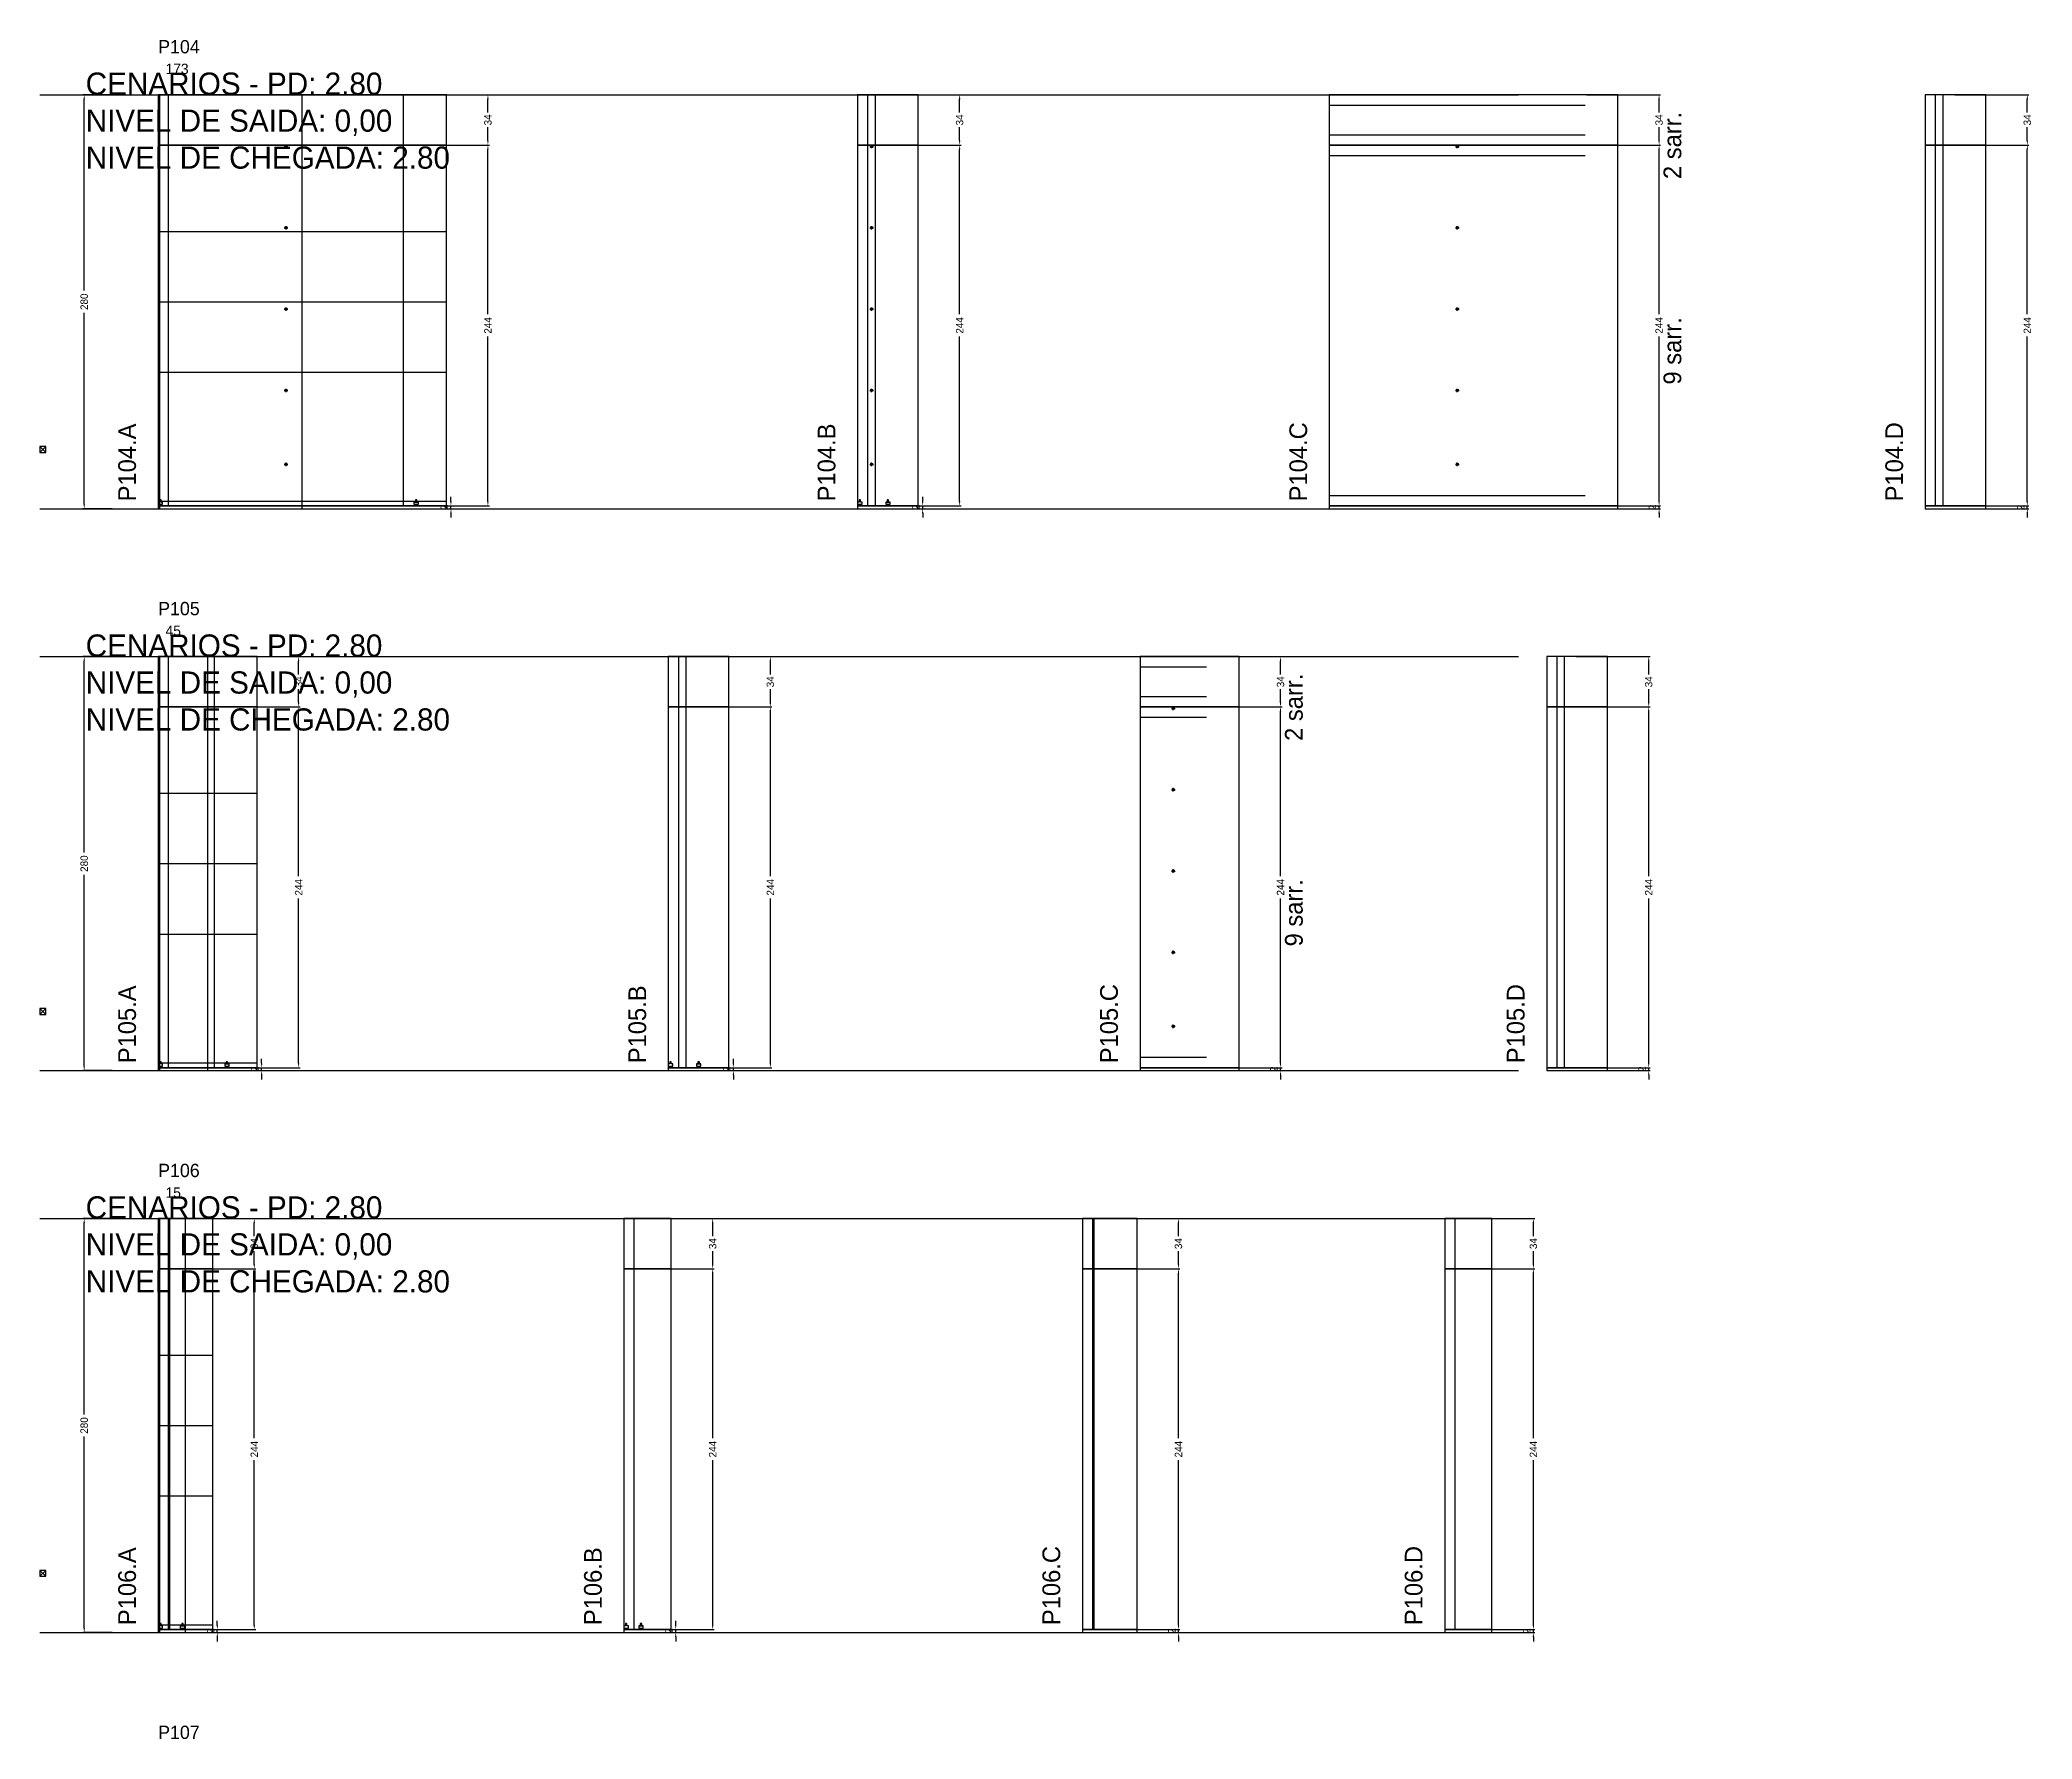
# Model space of a CAD drawing. Header units: centimetres. Extents: x -8500 to 4118, y -39526 to 295.
# Drawn here: x -7000 to -5653, y -25912 to -24763 of the extents above; entities that cross this region are included whole.
import ezdxf

# ---------------------------------------------------------------- set-up
doc = ezdxf.new("R2010")
doc.units = ezdxf.units.CM
doc.linetypes.add('DASHED', pattern=[2, -2])
for name, color, linetype in [('CHAPA', 140, 'Continuous'), ('COTA', 241, 'Continuous'), ('COTAS FURACAO', 16, 'Continuous'), ('Madeira', 30, 'Continuous'), ('MEIO_PONT', 160, 'Continuous'), ('NOMENCLATURA', 7, 'Continuous'), ('Nível', 160, 'Continuous'), ('Painéis', 200, 'Continuous'), ('Perfil Metálico', 150, 'Continuous'), ('SARR_2.2x7', 40, 'Continuous'), ('SARRAFO DE PRESSAO', 200, 'Continuous'), ('texto', 7, 'Continuous'), ('TEXTO_GERAL', 7, 'Continuous')]:
    doc.layers.add(name, color=color, linetype=linetype)
doc.dimstyles.new('PAINEL-NOVA', dxfattribs={"dimtxt": 5, "dimasz": 3, "dimexe": 1, "dimexo": 1, "dimgap": 1, "dimtad": 1, "dimcen": 2.5, "dimazin": 3, "dimtfac": 1, "dimtmove": 0, "dimatfit": 3})

# ---------------------------------------------------------------- blocks, each defined once
blk = doc.blocks.new('_CLOSEDFILLED')
at = {"color": 0, "linetype": 'BYBLOCK'}
blk.add_solid([(-1, 0.16), (0, 0), (-1, -0.16)], dxfattribs=at)
blk = doc.blocks.new('*D1691')
for p, q in [((-6951, -24800), (-6971, -24800)), ((-6970, -24932.5), (-6970, -24803)), ((-6970, -25077), (-6970, -24947.5)), ((-6951, -25080), (-6971, -25080))]:
    blk.add_line(p, q)
at = {"layer": 'Defpoints'}
for p in [(-6950, -24800), (-6970, -25080), (-6950, -25080)]:
    blk.add_point(p, dxfattribs=at)
at = {"layer": 'COTA', "xscale": 3, "yscale": 3}
for p, rotation in [((-6970, -24800), 90), ((-6970, -25080), 270)]:
    blk.add_blockref('_CLOSEDFILLED', p, dxfattribs=dict(at, rotation=rotation))
at = {"layer": 'COTA', "insert": (-6970, -24940), "char_height": 5, "attachment_point": 5, "rotation": 90}
blk.add_mtext('280', dxfattribs=at)
blk = doc.blocks.new('MULDURA')
at = {"layer": 'Paineis'}
for p, q in [((0, 0), (4, 4)), ((4, 0), (0, 4))]:
    blk.add_line(p, q, dxfattribs=at)
blk.add_lwpolyline([(0, 0), (4, 0), (4, 4), (0, 4)], close=True, dxfattribs=at)
blk = doc.blocks.new('*D1693')
for p, q in [((-6746, -24834), (-6696, -24834)), ((-6697, -24948.5), (-6697, -24837)), ((-6697, -25075), (-6697, -24963.5)), ((-6746, -25078), (-6696, -25078))]:
    blk.add_line(p, q)
at = {"layer": 'Defpoints'}
for p in [(-6747, -24834), (-6747, -25078), (-6697, -25078)]:
    blk.add_point(p, dxfattribs=at)
at = {"layer": 'COTA', "xscale": 3, "yscale": 3}
for p, rotation in [((-6697, -24834), 90), ((-6697, -25078), 270)]:
    blk.add_blockref('_CLOSEDFILLED', p, dxfattribs=dict(at, rotation=rotation))
at = {"layer": 'COTA', "insert": (-6697, -24956), "char_height": 5, "attachment_point": 5, "rotation": 90}
blk.add_mtext('244', dxfattribs=at)
blk = doc.blocks.new('*D1694')
for p, q in [((-6746, -24800), (-6696, -24800)), ((-6697, -24812), (-6697, -24803)), ((-6697, -24831), (-6697, -24822)), ((-6746, -24834), (-6696, -24834))]:
    blk.add_line(p, q)
at = {"layer": 'Defpoints'}
for p in [(-6747, -24800), (-6747, -24834), (-6697, -24834)]:
    blk.add_point(p, dxfattribs=at)
at = {"layer": 'COTA', "xscale": 3, "yscale": 3}
for p, rotation in [((-6697, -24800), 90), ((-6697, -24834), 270)]:
    blk.add_blockref('_CLOSEDFILLED', p, dxfattribs=dict(at, rotation=rotation))
at = {"layer": 'COTA', "insert": (-6697, -24817), "char_height": 5, "attachment_point": 5, "rotation": 90}
blk.add_mtext('34', dxfattribs=at)
blk = doc.blocks.new('SLIPTEE')
at = {"layer": 'Paineis'}
blk.add_lwpolyline([(0, 0), (3, 0), (3, 1.5), (2, 1.5), (2, 3), (1, 3), (1, 1.5), (0, 1.5)], close=True, dxfattribs=at)
blk = doc.blocks.new('SLIPTDD')
at = {"layer": 'Paineis'}
blk.add_line((0, 1.5), (3, 1.5), dxfattribs=at)
blk.add_lwpolyline([(0, 0), (3, 0), (3, 1.5), (2, 1.5), (2, 3), (1, 3), (1, 1.5), (0, 1.5)], close=True, dxfattribs=at)
blk = doc.blocks.new('furacao')
at = {"layer": 'COTAS FURACAO'}
for p, q in [((-1.2, 0), (1.2, 0)), ((0, -1.2), (0, 1.2))]:
    blk.add_line(p, q, dxfattribs=at)
blk.add_circle((0, 0), 0.8, dxfattribs=at)
blk = doc.blocks.new('*D1696')
for p, q in [((-6427, -24834), (-6377, -24834)), ((-6378, -24948.5), (-6378, -24837)), ((-6378, -25075), (-6378, -24963.5)), ((-6427, -25078), (-6377, -25078))]:
    blk.add_line(p, q)
at = {"layer": 'Defpoints'}
for p in [(-6428, -24834), (-6428, -25078), (-6378, -25078)]:
    blk.add_point(p, dxfattribs=at)
at = {"layer": 'COTA', "xscale": 3, "yscale": 3}
for p, rotation in [((-6378, -24834), 90), ((-6378, -25078), 270)]:
    blk.add_blockref('_CLOSEDFILLED', p, dxfattribs=dict(at, rotation=rotation))
at = {"layer": 'COTA', "insert": (-6378, -24956), "char_height": 5, "attachment_point": 5, "rotation": 90}
blk.add_mtext('244', dxfattribs=at)
blk = doc.blocks.new('*D1697')
for p, q in [((-6427, -24800), (-6377, -24800)), ((-6378, -24812), (-6378, -24803)), ((-6378, -24831), (-6378, -24822)), ((-6427, -24834), (-6377, -24834))]:
    blk.add_line(p, q)
at = {"layer": 'Defpoints'}
for p in [(-6428, -24800), (-6428, -24834), (-6378, -24834)]:
    blk.add_point(p, dxfattribs=at)
at = {"layer": 'COTA', "xscale": 3, "yscale": 3}
for p, rotation in [((-6378, -24800), 90), ((-6378, -24834), 270)]:
    blk.add_blockref('_CLOSEDFILLED', p, dxfattribs=dict(at, rotation=rotation))
at = {"layer": 'COTA', "insert": (-6378, -24817), "char_height": 5, "attachment_point": 5, "rotation": 90}
blk.add_mtext('34', dxfattribs=at)
blk = doc.blocks.new('*D1699')
for p, q in [((-5954, -24834), (-5904, -24834)), ((-5905, -24948.5), (-5905, -24837)), ((-5905, -25075), (-5905, -24963.5)), ((-5954, -25078), (-5904, -25078))]:
    blk.add_line(p, q)
at = {"layer": 'Defpoints'}
for p in [(-5955, -24834), (-5955, -25078), (-5905, -25078)]:
    blk.add_point(p, dxfattribs=at)
at = {"layer": 'COTA', "xscale": 3, "yscale": 3}
for p, rotation in [((-5905, -24834), 90), ((-5905, -25078), 270)]:
    blk.add_blockref('_CLOSEDFILLED', p, dxfattribs=dict(at, rotation=rotation))
at = {"layer": 'COTA', "insert": (-5905, -24956), "char_height": 5, "attachment_point": 5, "rotation": 90}
blk.add_mtext('244', dxfattribs=at)
blk = doc.blocks.new('*D1700')
for p, q in [((-5954, -24800), (-5904, -24800)), ((-5905, -24812), (-5905, -24803)), ((-5905, -24831), (-5905, -24822)), ((-5954, -24834), (-5904, -24834))]:
    blk.add_line(p, q)
at = {"layer": 'Defpoints'}
for p in [(-5955, -24800), (-5955, -24834), (-5905, -24834)]:
    blk.add_point(p, dxfattribs=at)
at = {"layer": 'COTA', "xscale": 3, "yscale": 3}
for p, rotation in [((-5905, -24800), 90), ((-5905, -24834), 270)]:
    blk.add_blockref('_CLOSEDFILLED', p, dxfattribs=dict(at, rotation=rotation))
at = {"layer": 'COTA', "insert": (-5905, -24817), "char_height": 5, "attachment_point": 5, "rotation": 90}
blk.add_mtext('34', dxfattribs=at)
blk = doc.blocks.new('*D1702')
for p, q in [((-5705, -24834), (-5655, -24834)), ((-5656, -24948.5), (-5656, -24837)), ((-5656, -25075), (-5656, -24963.5)), ((-5705, -25078), (-5655, -25078))]:
    blk.add_line(p, q)
at = {"layer": 'Defpoints'}
for p in [(-5706, -24834), (-5706, -25078), (-5656, -25078)]:
    blk.add_point(p, dxfattribs=at)
at = {"layer": 'COTA', "xscale": 3, "yscale": 3}
for p, rotation in [((-5656, -24834), 90), ((-5656, -25078), 270)]:
    blk.add_blockref('_CLOSEDFILLED', p, dxfattribs=dict(at, rotation=rotation))
at = {"layer": 'COTA', "insert": (-5656, -24956), "char_height": 5, "attachment_point": 5, "rotation": 90}
blk.add_mtext('244', dxfattribs=at)
blk = doc.blocks.new('*D1703')
for p, q in [((-5705, -24800), (-5655, -24800)), ((-5656, -24812), (-5656, -24803)), ((-5656, -24831), (-5656, -24822)), ((-5705, -24834), (-5655, -24834))]:
    blk.add_line(p, q)
at = {"layer": 'Defpoints'}
for p in [(-5706, -24800), (-5706, -24834), (-5656, -24834)]:
    blk.add_point(p, dxfattribs=at)
at = {"layer": 'COTA', "xscale": 3, "yscale": 3}
for p, rotation in [((-5656, -24800), 90), ((-5656, -24834), 270)]:
    blk.add_blockref('_CLOSEDFILLED', p, dxfattribs=dict(at, rotation=rotation))
at = {"layer": 'COTA', "insert": (-5656, -24817), "char_height": 5, "attachment_point": 5, "rotation": 90}
blk.add_mtext('34', dxfattribs=at)
blk = doc.blocks.new('*D1717')
for p, q in [((-6951, -25180), (-6971, -25180)), ((-6970, -25312.5), (-6970, -25183)), ((-6970, -25457), (-6970, -25327.5)), ((-6951, -25460), (-6971, -25460))]:
    blk.add_line(p, q)
at = {"layer": 'Defpoints'}
for p in [(-6950, -25180), (-6970, -25460), (-6950, -25460)]:
    blk.add_point(p, dxfattribs=at)
at = {"layer": 'COTA', "xscale": 3, "yscale": 3}
for p, rotation in [((-6970, -25180), 90), ((-6970, -25460), 270)]:
    blk.add_blockref('_CLOSEDFILLED', p, dxfattribs=dict(at, rotation=rotation))
at = {"layer": 'COTA', "insert": (-6970, -25320), "char_height": 5, "attachment_point": 5, "rotation": 90}
blk.add_mtext('280', dxfattribs=at)
blk = doc.blocks.new('*D1719')
for p, q in [((-6874, -25214), (-6824, -25214)), ((-6825, -25328.5), (-6825, -25217)), ((-6825, -25455), (-6825, -25343.5)), ((-6874, -25458), (-6824, -25458))]:
    blk.add_line(p, q)
at = {"layer": 'Defpoints'}
for p in [(-6875, -25214), (-6875, -25458), (-6825, -25458)]:
    blk.add_point(p, dxfattribs=at)
at = {"layer": 'COTA', "xscale": 3, "yscale": 3}
for p, rotation in [((-6825, -25214), 90), ((-6825, -25458), 270)]:
    blk.add_blockref('_CLOSEDFILLED', p, dxfattribs=dict(at, rotation=rotation))
at = {"layer": 'COTA', "insert": (-6825, -25336), "char_height": 5, "attachment_point": 5, "rotation": 90}
blk.add_mtext('244', dxfattribs=at)
blk = doc.blocks.new('*D1720')
for p, q in [((-6874, -25180), (-6824, -25180)), ((-6825, -25192), (-6825, -25183)), ((-6825, -25211), (-6825, -25202)), ((-6874, -25214), (-6824, -25214))]:
    blk.add_line(p, q)
at = {"layer": 'Defpoints'}
for p in [(-6875, -25180), (-6875, -25214), (-6825, -25214)]:
    blk.add_point(p, dxfattribs=at)
at = {"layer": 'COTA', "xscale": 3, "yscale": 3}
for p, rotation in [((-6825, -25180), 90), ((-6825, -25214), 270)]:
    blk.add_blockref('_CLOSEDFILLED', p, dxfattribs=dict(at, rotation=rotation))
at = {"layer": 'COTA', "insert": (-6825, -25197), "char_height": 5, "attachment_point": 5, "rotation": 90}
blk.add_mtext('34', dxfattribs=at)
blk = doc.blocks.new('*D1722')
for p, q in [((-6555, -25214), (-6505, -25214)), ((-6506, -25328.5), (-6506, -25217)), ((-6506, -25455), (-6506, -25343.5)), ((-6555, -25458), (-6505, -25458))]:
    blk.add_line(p, q)
at = {"layer": 'Defpoints'}
for p in [(-6556, -25214), (-6556, -25458), (-6506, -25458)]:
    blk.add_point(p, dxfattribs=at)
at = {"layer": 'COTA', "xscale": 3, "yscale": 3}
for p, rotation in [((-6506, -25214), 90), ((-6506, -25458), 270)]:
    blk.add_blockref('_CLOSEDFILLED', p, dxfattribs=dict(at, rotation=rotation))
at = {"layer": 'COTA', "insert": (-6506, -25336), "char_height": 5, "attachment_point": 5, "rotation": 90}
blk.add_mtext('244', dxfattribs=at)
blk = doc.blocks.new('*D1723')
for p, q in [((-6555, -25180), (-6505, -25180)), ((-6506, -25192), (-6506, -25183)), ((-6506, -25211), (-6506, -25202)), ((-6555, -25214), (-6505, -25214))]:
    blk.add_line(p, q)
at = {"layer": 'Defpoints'}
for p in [(-6556, -25180), (-6556, -25214), (-6506, -25214)]:
    blk.add_point(p, dxfattribs=at)
at = {"layer": 'COTA', "xscale": 3, "yscale": 3}
for p, rotation in [((-6506, -25180), 90), ((-6506, -25214), 270)]:
    blk.add_blockref('_CLOSEDFILLED', p, dxfattribs=dict(at, rotation=rotation))
at = {"layer": 'COTA', "insert": (-6506, -25197), "char_height": 5, "attachment_point": 5, "rotation": 90}
blk.add_mtext('34', dxfattribs=at)
blk = doc.blocks.new('*D1725')
for p, q in [((-6210, -25214), (-6160, -25214)), ((-6161, -25328.5), (-6161, -25217)), ((-6161, -25455), (-6161, -25343.5)), ((-6210, -25458), (-6160, -25458))]:
    blk.add_line(p, q)
at = {"layer": 'Defpoints'}
for p in [(-6211, -25214), (-6211, -25458), (-6161, -25458)]:
    blk.add_point(p, dxfattribs=at)
at = {"layer": 'COTA', "xscale": 3, "yscale": 3}
for p, rotation in [((-6161, -25214), 90), ((-6161, -25458), 270)]:
    blk.add_blockref('_CLOSEDFILLED', p, dxfattribs=dict(at, rotation=rotation))
at = {"layer": 'COTA', "insert": (-6161, -25336), "char_height": 5, "attachment_point": 5, "rotation": 90}
blk.add_mtext('244', dxfattribs=at)
blk = doc.blocks.new('*D1726')
for p, q in [((-6210, -25180), (-6160, -25180)), ((-6161, -25192), (-6161, -25183)), ((-6161, -25211), (-6161, -25202)), ((-6210, -25214), (-6160, -25214))]:
    blk.add_line(p, q)
at = {"layer": 'Defpoints'}
for p in [(-6211, -25180), (-6211, -25214), (-6161, -25214)]:
    blk.add_point(p, dxfattribs=at)
at = {"layer": 'COTA', "xscale": 3, "yscale": 3}
for p, rotation in [((-6161, -25180), 90), ((-6161, -25214), 270)]:
    blk.add_blockref('_CLOSEDFILLED', p, dxfattribs=dict(at, rotation=rotation))
at = {"layer": 'COTA', "insert": (-6161, -25197), "char_height": 5, "attachment_point": 5, "rotation": 90}
blk.add_mtext('34', dxfattribs=at)
blk = doc.blocks.new('*D1728')
for p, q in [((-5961, -25214), (-5911, -25214)), ((-5912, -25328.5), (-5912, -25217)), ((-5912, -25455), (-5912, -25343.5)), ((-5961, -25458), (-5911, -25458))]:
    blk.add_line(p, q)
at = {"layer": 'Defpoints'}
for p in [(-5962, -25214), (-5962, -25458), (-5912, -25458)]:
    blk.add_point(p, dxfattribs=at)
at = {"layer": 'COTA', "xscale": 3, "yscale": 3}
for p, rotation in [((-5912, -25214), 90), ((-5912, -25458), 270)]:
    blk.add_blockref('_CLOSEDFILLED', p, dxfattribs=dict(at, rotation=rotation))
at = {"layer": 'COTA', "insert": (-5912, -25336), "char_height": 5, "attachment_point": 5, "rotation": 90}
blk.add_mtext('244', dxfattribs=at)
blk = doc.blocks.new('*D1729')
for p, q in [((-5961, -25180), (-5911, -25180)), ((-5912, -25192), (-5912, -25183)), ((-5912, -25211), (-5912, -25202)), ((-5961, -25214), (-5911, -25214))]:
    blk.add_line(p, q)
at = {"layer": 'Defpoints'}
for p in [(-5962, -25180), (-5962, -25214), (-5912, -25214)]:
    blk.add_point(p, dxfattribs=at)
at = {"layer": 'COTA', "xscale": 3, "yscale": 3}
for p, rotation in [((-5912, -25180), 90), ((-5912, -25214), 270)]:
    blk.add_blockref('_CLOSEDFILLED', p, dxfattribs=dict(at, rotation=rotation))
at = {"layer": 'COTA', "insert": (-5912, -25197), "char_height": 5, "attachment_point": 5, "rotation": 90}
blk.add_mtext('34', dxfattribs=at)
blk = doc.blocks.new('*D1743')
for p, q in [((-6951, -25560), (-6971, -25560)), ((-6970, -25692.5), (-6970, -25563)), ((-6970, -25837), (-6970, -25707.5)), ((-6951, -25840), (-6971, -25840))]:
    blk.add_line(p, q)
at = {"layer": 'Defpoints'}
for p in [(-6950, -25560), (-6970, -25840), (-6950, -25840)]:
    blk.add_point(p, dxfattribs=at)
at = {"layer": 'COTA', "xscale": 3, "yscale": 3}
for p, rotation in [((-6970, -25560), 90), ((-6970, -25840), 270)]:
    blk.add_blockref('_CLOSEDFILLED', p, dxfattribs=dict(at, rotation=rotation))
at = {"layer": 'COTA', "insert": (-6970, -25700), "char_height": 5, "attachment_point": 5, "rotation": 90}
blk.add_mtext('280', dxfattribs=at)
blk = doc.blocks.new('*D1745')
for p, q in [((-6904, -25594), (-6854, -25594)), ((-6855, -25708.5), (-6855, -25597)), ((-6855, -25835), (-6855, -25723.5)), ((-6904, -25838), (-6854, -25838))]:
    blk.add_line(p, q)
at = {"layer": 'Defpoints'}
for p in [(-6905, -25594), (-6905, -25838), (-6855, -25838)]:
    blk.add_point(p, dxfattribs=at)
at = {"layer": 'COTA', "xscale": 3, "yscale": 3}
for p, rotation in [((-6855, -25594), 90), ((-6855, -25838), 270)]:
    blk.add_blockref('_CLOSEDFILLED', p, dxfattribs=dict(at, rotation=rotation))
at = {"layer": 'COTA', "insert": (-6855, -25716), "char_height": 5, "attachment_point": 5, "rotation": 90}
blk.add_mtext('244', dxfattribs=at)
blk = doc.blocks.new('*D1746')
for p, q in [((-6904, -25560), (-6854, -25560)), ((-6855, -25572), (-6855, -25563)), ((-6855, -25591), (-6855, -25582)), ((-6904, -25594), (-6854, -25594))]:
    blk.add_line(p, q)
at = {"layer": 'Defpoints'}
for p in [(-6905, -25560), (-6905, -25594), (-6855, -25594)]:
    blk.add_point(p, dxfattribs=at)
at = {"layer": 'COTA', "xscale": 3, "yscale": 3}
for p, rotation in [((-6855, -25560), 90), ((-6855, -25594), 270)]:
    blk.add_blockref('_CLOSEDFILLED', p, dxfattribs=dict(at, rotation=rotation))
at = {"layer": 'COTA', "insert": (-6855, -25577), "char_height": 5, "attachment_point": 5, "rotation": 90}
blk.add_mtext('34', dxfattribs=at)
blk = doc.blocks.new('*D1748')
for p, q in [((-6594, -25594), (-6544, -25594)), ((-6545, -25708.5), (-6545, -25597)), ((-6545, -25835), (-6545, -25723.5)), ((-6594, -25838), (-6544, -25838))]:
    blk.add_line(p, q)
at = {"layer": 'Defpoints'}
for p in [(-6595, -25594), (-6595, -25838), (-6545, -25838)]:
    blk.add_point(p, dxfattribs=at)
at = {"layer": 'COTA', "xscale": 3, "yscale": 3}
for p, rotation in [((-6545, -25594), 90), ((-6545, -25838), 270)]:
    blk.add_blockref('_CLOSEDFILLED', p, dxfattribs=dict(at, rotation=rotation))
at = {"layer": 'COTA', "insert": (-6545, -25716), "char_height": 5, "attachment_point": 5, "rotation": 90}
blk.add_mtext('244', dxfattribs=at)
blk = doc.blocks.new('*D1749')
for p, q in [((-6594, -25560), (-6544, -25560)), ((-6545, -25572), (-6545, -25563)), ((-6545, -25591), (-6545, -25582)), ((-6594, -25594), (-6544, -25594))]:
    blk.add_line(p, q)
at = {"layer": 'Defpoints'}
for p in [(-6595, -25560), (-6595, -25594), (-6545, -25594)]:
    blk.add_point(p, dxfattribs=at)
at = {"layer": 'COTA', "xscale": 3, "yscale": 3}
for p, rotation in [((-6545, -25560), 90), ((-6545, -25594), 270)]:
    blk.add_blockref('_CLOSEDFILLED', p, dxfattribs=dict(at, rotation=rotation))
at = {"layer": 'COTA', "insert": (-6545, -25577), "char_height": 5, "attachment_point": 5, "rotation": 90}
blk.add_mtext('34', dxfattribs=at)
blk = doc.blocks.new('*D1751')
for p, q in [((-6279, -25594), (-6229, -25594)), ((-6230, -25708.5), (-6230, -25597)), ((-6230, -25835), (-6230, -25723.5)), ((-6279, -25838), (-6229, -25838))]:
    blk.add_line(p, q)
at = {"layer": 'Defpoints'}
for p in [(-6280, -25594), (-6280, -25838), (-6230, -25838)]:
    blk.add_point(p, dxfattribs=at)
at = {"layer": 'COTA', "xscale": 3, "yscale": 3}
for p, rotation in [((-6230, -25594), 90), ((-6230, -25838), 270)]:
    blk.add_blockref('_CLOSEDFILLED', p, dxfattribs=dict(at, rotation=rotation))
at = {"layer": 'COTA', "insert": (-6230, -25716), "char_height": 5, "attachment_point": 5, "rotation": 90}
blk.add_mtext('244', dxfattribs=at)
blk = doc.blocks.new('*D1752')
for p, q in [((-6279, -25560), (-6229, -25560)), ((-6230, -25572), (-6230, -25563)), ((-6230, -25591), (-6230, -25582)), ((-6279, -25594), (-6229, -25594))]:
    blk.add_line(p, q)
at = {"layer": 'Defpoints'}
for p in [(-6280, -25560), (-6280, -25594), (-6230, -25594)]:
    blk.add_point(p, dxfattribs=at)
at = {"layer": 'COTA', "xscale": 3, "yscale": 3}
for p, rotation in [((-6230, -25560), 90), ((-6230, -25594), 270)]:
    blk.add_blockref('_CLOSEDFILLED', p, dxfattribs=dict(at, rotation=rotation))
at = {"layer": 'COTA', "insert": (-6230, -25577), "char_height": 5, "attachment_point": 5, "rotation": 90}
blk.add_mtext('34', dxfattribs=at)
blk = doc.blocks.new('*D1754')
for p, q in [((-6039, -25594), (-5989, -25594)), ((-5990, -25708.5), (-5990, -25597)), ((-5990, -25835), (-5990, -25723.5)), ((-6039, -25838), (-5989, -25838))]:
    blk.add_line(p, q)
at = {"layer": 'Defpoints'}
for p in [(-6040, -25594), (-6040, -25838), (-5990, -25838)]:
    blk.add_point(p, dxfattribs=at)
at = {"layer": 'COTA', "xscale": 3, "yscale": 3}
for p, rotation in [((-5990, -25594), 90), ((-5990, -25838), 270)]:
    blk.add_blockref('_CLOSEDFILLED', p, dxfattribs=dict(at, rotation=rotation))
at = {"layer": 'COTA', "insert": (-5990, -25716), "char_height": 5, "attachment_point": 5, "rotation": 90}
blk.add_mtext('244', dxfattribs=at)
blk = doc.blocks.new('*D1755')
for p, q in [((-6039, -25560), (-5989, -25560)), ((-5990, -25572), (-5990, -25563)), ((-5990, -25591), (-5990, -25582)), ((-6039, -25594), (-5989, -25594))]:
    blk.add_line(p, q)
at = {"layer": 'Defpoints'}
for p in [(-6040, -25560), (-6040, -25594), (-5990, -25594)]:
    blk.add_point(p, dxfattribs=at)
at = {"layer": 'COTA', "xscale": 3, "yscale": 3}
for p, rotation in [((-5990, -25560), 90), ((-5990, -25594), 270)]:
    blk.add_blockref('_CLOSEDFILLED', p, dxfattribs=dict(at, rotation=rotation))
at = {"layer": 'COTA', "insert": (-5990, -25577), "char_height": 5, "attachment_point": 5, "rotation": 90}
blk.add_mtext('34', dxfattribs=at)

msp = doc.modelspace()

# ---------------------------------------------------------------- linework, layer by layer
at = {"layer": 'CHAPA'}
for points in [[(-6920, -25080), (-6918.8, -25080), (-6918.8, -24800), (-6920, -24800)], [(-6920, -25460), (-6918.8, -25460), (-6918.8, -25180), (-6920, -25180)], [(-6920, -25840), (-6918.8, -25840), (-6918.8, -25560), (-6920, -25560)]]:
    msp.add_lwpolyline(points, close=True, dxfattribs=at)
at = {"layer": 'Madeira'}
for points in [[(-6920, -24892.4), (-6725, -24892.4)], [(-6920, -24987.6), (-6725, -24987.6)], [(-6920, -25272.4), (-6853, -25272.4)], [(-6920, -25367.6), (-6853, -25367.6)], [(-6920, -25652.4), (-6883, -25652.4)], [(-6920, -25747.6), (-6883, -25747.6)]]:
    msp.add_lwpolyline(points, dxfattribs=at)
at = {"layer": 'MEIO_PONT'}
for points in [[(-6920, -24940), (-6725, -24940)], [(-6920, -25320), (-6853, -25320)], [(-6920, -25700), (-6883, -25700)]]:
    msp.add_lwpolyline(points, dxfattribs=at)
at = {"layer": 'Nível', "linetype": 'DASHED'}
for points in [[(-7000, -24800), (-6000, -24800)], [(-7000, -25080), (-6000, -25080)], [(-7000, -25180), (-6000, -25180)], [(-7000, -25460), (-6000, -25460)], [(-7000, -25560), (-6000, -25560)], [(-7000, -25840), (-6000, -25840)]]:
    msp.add_lwpolyline(points, dxfattribs=at)
at = {"layer": 'Painéis'}
for points in [[(-6920, -24834), (-6725, -24834), (-6725, -24800), (-6920, -24800)], [(-6920, -25080), (-6725, -25080), (-6725, -24800), (-6920, -24800)], [(-6447, -24834), (-6406, -24834), (-6406, -24800), (-6447, -24800)], [(-6128, -24834), (-5933, -24834), (-5933, -24800), (-6128, -24800)], [(-5725, -24834), (-5684, -24834), (-5684, -24800), (-5725, -24800)], [(-6920, -25078), (-6725, -25078), (-6725, -24834), (-6920, -24834)], [(-6447, -25078), (-6406, -25078), (-6406, -24834), (-6447, -24834)], [(-6128, -25078), (-5933, -25078), (-5933, -24834), (-6128, -24834)], [(-5725, -25078), (-5684, -25078), (-5684, -24834), (-5725, -24834)], [(-6920, -25080), (-6725, -25080), (-6725, -25078), (-6920, -25078)], [(-6447, -25080), (-6406, -25080), (-6406, -25078), (-6447, -25078)], [(-6128, -25080), (-5933, -25080), (-5933, -25078), (-6128, -25078)], [(-5725, -25080), (-5684, -25080), (-5684, -25078), (-5725, -25078)], [(-6920, -25214), (-6853, -25214), (-6853, -25180), (-6920, -25180)], [(-6920, -25460), (-6853, -25460), (-6853, -25180), (-6920, -25180)], [(-6575, -25214), (-6534, -25214), (-6534, -25180), (-6575, -25180)], [(-6256, -25214), (-6189, -25214), (-6189, -25180), (-6256, -25180)], [(-5981, -25214), (-5940, -25214), (-5940, -25180), (-5981, -25180)], [(-6920, -25458), (-6853, -25458), (-6853, -25214), (-6920, -25214)], [(-6575, -25458), (-6534, -25458), (-6534, -25214), (-6575, -25214)], [(-6256, -25458), (-6189, -25458), (-6189, -25214), (-6256, -25214)], [(-5981, -25458), (-5940, -25458), (-5940, -25214), (-5981, -25214)], [(-6920, -25460), (-6853, -25460), (-6853, -25458), (-6920, -25458)], [(-6575, -25460), (-6534, -25460), (-6534, -25458), (-6575, -25458)], [(-6256, -25460), (-6189, -25460), (-6189, -25458), (-6256, -25458)], [(-5981, -25460), (-5940, -25460), (-5940, -25458), (-5981, -25458)], [(-6920, -25594), (-6883, -25594), (-6883, -25560), (-6920, -25560)], [(-6920, -25840), (-6883, -25840), (-6883, -25560), (-6920, -25560)], [(-6605, -25594), (-6573, -25594), (-6573, -25560), (-6605, -25560)], [(-6295, -25594), (-6258, -25594), (-6258, -25560), (-6295, -25560)], [(-6050, -25594), (-6018, -25594), (-6018, -25560), (-6050, -25560)], [(-6920, -25838), (-6883, -25838), (-6883, -25594), (-6920, -25594)], [(-6605, -25838), (-6573, -25838), (-6573, -25594), (-6605, -25594)], [(-6295, -25838), (-6258, -25838), (-6258, -25594), (-6295, -25594)], [(-6050, -25838), (-6018, -25838), (-6018, -25594), (-6050, -25594)], [(-6920, -25840), (-6883, -25840), (-6883, -25838), (-6920, -25838)], [(-6605, -25840), (-6573, -25840), (-6573, -25838), (-6605, -25838)], [(-6295, -25840), (-6258, -25840), (-6258, -25838), (-6295, -25838)], [(-6050, -25840), (-6018, -25840), (-6018, -25838), (-6050, -25838)]]:
    msp.add_lwpolyline(points, close=True, dxfattribs=at)
at = {"layer": 'Perfil Metálico'}
for p, q in [((-6822.5, -25080), (-6822.5, -24800)), ((-6886.5, -25460), (-6886.5, -25180)), ((-6901.5, -25840), (-6901.5, -25560))]:
    msp.add_line(p, q, dxfattribs=at)
at = {"layer": 'SARR_2.2x7'}
for points in [[(-6913, -24834), (-6913, -24800)], [(-6754, -24834), (-6754, -24800)], [(-6440, -24834), (-6440, -24800)], [(-6435, -24834), (-6435, -24800)], [(-5718, -24834), (-5718, -24800)], [(-5713, -24834), (-5713, -24800)], [(-6128, -24807), (-5955, -24807)], [(-6128, -24827), (-5955, -24827)], [(-6128, -24841), (-5955, -24841)], [(-6128, -25071), (-5955, -25071)], [(-6913, -25214), (-6913, -25180)], [(-6882, -25214), (-6882, -25180)], [(-6568, -25214), (-6568, -25180)], [(-6563, -25214), (-6563, -25180)], [(-5974, -25214), (-5974, -25180)], [(-5969, -25214), (-5969, -25180)], [(-6256, -25187), (-6211, -25187)], [(-6256, -25207), (-6211, -25207)], [(-6256, -25221), (-6211, -25221)], [(-6256, -25451), (-6211, -25451)], [(-6913, -25594), (-6913, -25560)], [(-6912, -25594), (-6912, -25560)], [(-6598, -25594), (-6598, -25560)], [(-6598, -25594), (-6598, -25560)], [(-6288, -25594), (-6288, -25560)], [(-6287, -25594), (-6287, -25560)], [(-6043, -25594), (-6043, -25560)], [(-6043, -25594), (-6043, -25560)]]:
    msp.add_lwpolyline(points, dxfattribs=at)
at = {"layer": 'SARR_2.2x7', "linetype": 'DASHED'}
for points in [[(-6913, -25078), (-6913, -24834)], [(-6754, -25078), (-6754, -24834)], [(-6440, -25078), (-6440, -24834)], [(-6435, -25078), (-6435, -24834)], [(-5718, -25078), (-5718, -24834)], [(-5713, -25078), (-5713, -24834)], [(-6913, -25458), (-6913, -25214)], [(-6882, -25458), (-6882, -25214)], [(-6568, -25458), (-6568, -25214)], [(-6563, -25458), (-6563, -25214)], [(-5974, -25458), (-5974, -25214)], [(-5969, -25458), (-5969, -25214)], [(-6913, -25838), (-6913, -25594)], [(-6912, -25838), (-6912, -25594)], [(-6598, -25838), (-6598, -25594)], [(-6598, -25838), (-6598, -25594)], [(-6288, -25838), (-6288, -25594)], [(-6287, -25838), (-6287, -25594)], [(-6043, -25838), (-6043, -25594)], [(-6043, -25838), (-6043, -25594)]]:
    msp.add_lwpolyline(points, dxfattribs=at)
at = {"layer": 'SARRAFO DE PRESSAO'}
for points in [[(-6920, -25080), (-6725, -25080), (-6725, -25075), (-6920, -25075)], [(-6920, -25460), (-6853, -25460), (-6853, -25455), (-6920, -25455)], [(-6920, -25840), (-6883, -25840), (-6883, -25835), (-6920, -25835)]]:
    msp.add_lwpolyline(points, close=True, dxfattribs=at)

# ---------------------------------------------------------------- block references
at = {"layer": 'COTA'}
for name, p in [('furacao', (-6833.5, -24835)), ('furacao', (-6437.5, -24835)), ('furacao', (-6041.5, -24835)), ('furacao', (-6833.5, -24890)), ('furacao', (-6437.5, -24890)), ('furacao', (-6041.5, -24890)), ('furacao', (-6833.5, -24945)), ('furacao', (-6437.5, -24945)), ('furacao', (-6041.5, -24945)), ('furacao', (-6833.5, -25000)), ('furacao', (-6437.5, -25000)), ('furacao', (-6041.5, -25000)), ('MULDURA', (-7000, -25042)), ('furacao', (-6833.5, -25050)), ('furacao', (-6437.5, -25050)), ('furacao', (-6041.5, -25050)), ('SLIPTEE', (-6920, -25077)), ('SLIPTDD', (-6747, -25077)), ('SLIPTEE', (-6447, -25077)), ('SLIPTDD', (-6428, -25077)), ('furacao', (-6233.5, -25215)), ('furacao', (-6233.5, -25270)), ('furacao', (-6233.5, -25325)), ('furacao', (-6233.5, -25380)), ('MULDURA', (-7000, -25422)), ('furacao', (-6233.5, -25430)), ('SLIPTEE', (-6920, -25457)), ('SLIPTDD', (-6875, -25457)), ('SLIPTEE', (-6575, -25457)), ('SLIPTDD', (-6556, -25457)), ('MULDURA', (-7000, -25802)), ('SLIPTEE', (-6920, -25837)), ('SLIPTDD', (-6905, -25837)), ('SLIPTEE', (-6605, -25837)), ('SLIPTDD', (-6595, -25837))]:
    msp.add_blockref(name, p, dxfattribs=at)

# ---------------------------------------------------------------- texts
at = {"layer": 'NOMENCLATURA'}
for s, p in [('CENARIOS - PD: 2.80', (-6969, -24800)), ('NIVEL DE SAIDA: 0,00', (-6969, -24825)), ('NIVEL DE CHEGADA: 2.80', (-6969, -24850)), ('CENARIOS - PD: 2.80', (-6969, -25180)), ('NIVEL DE SAIDA: 0,00', (-6969, -25205)), ('NIVEL DE CHEGADA: 2.80', (-6969, -25230)), ('CENARIOS - PD: 2.80', (-6969, -25560)), ('NIVEL DE SAIDA: 0,00', (-6969, -25585)), ('NIVEL DE CHEGADA: 2.80', (-6969, -25610))]:
    msp.add_text(s, height=15, dxfattribs=at).set_placement(p)
for s, p in [('2 sarr.', (-5890, -24857)), ('9 sarr.', (-5890, -24996)), ('P104.A', (-6935, -25075)), ('P104.B', (-6462, -25075)), ('P104.C', (-6143, -25075)), ('P104.D', (-5740, -25075)), ('2 sarr.', (-6146, -25237)), ('9 sarr.', (-6146, -25376)), ('P105.A', (-6935, -25455)), ('P105.B', (-6590, -25455)), ('P105.C', (-6271, -25455)), ('P105.D', (-5996, -25455)), ('P106.A', (-6935, -25835)), ('P106.B', (-6620, -25835)), ('P106.C', (-6310, -25835)), ('P106.D', (-6065, -25835))]:
    msp.add_text(s, height=12, rotation=90, dxfattribs=at).set_placement(p)
at = {"layer": 'texto'}
for s, p in [('173', (-6915, -24786)), ('45', (-6915, -25166)), ('15', (-6915, -25546))]:
    msp.add_text(s, height=7, dxfattribs=at).set_placement(p)
at = {"layer": 'TEXTO_GERAL'}
for s, p in [('P104', (-6920, -24772)), ('P105', (-6920, -25152)), ('P106', (-6920, -25532)), ('P107', (-6920, -25912))]:
    msp.add_text(s, height=9, dxfattribs=at).set_placement(p)

# ---------------------------------------------------------------- dimensions: what is measured, and where the dimension line sits
at = {"layer": 'COTA'}
for base, p1, p2, picture, middle in [((-6970, -25080), (-6950, -25080), (-6950, -24800), '*D1691', (-6970, -24940)), ((-6697, -24834), (-6747, -24834), (-6747, -24800), '*D1694', (-6697, -24817)), ((-6378, -24834), (-6428, -24834), (-6428, -24800), '*D1697', (-6378, -24817)), ((-5905, -24834), (-5955, -24834), (-5955, -24800), '*D1700', (-5905, -24817)), ((-5656, -24834), (-5706, -24834), (-5706, -24800), '*D1703', (-5656, -24817)), ((-6697, -25078), (-6747, -25078), (-6747, -24834), '*D1693', (-6697, -24956)), ((-6378, -25078), (-6428, -25078), (-6428, -24834), '*D1696', (-6378, -24956)), ((-5905, -25078), (-5955, -25078), (-5955, -24834), '*D1699', (-5905, -24956)), ((-5656, -25078), (-5706, -25078), (-5706, -24834), '*D1702', (-5656, -24956)), ((-6970, -25460), (-6950, -25460), (-6950, -25180), '*D1717', (-6970, -25320)), ((-6825, -25214), (-6875, -25214), (-6875, -25180), '*D1720', (-6825, -25197)), ((-6506, -25214), (-6556, -25214), (-6556, -25180), '*D1723', (-6506, -25197)), ((-6161, -25214), (-6211, -25214), (-6211, -25180), '*D1726', (-6161, -25197)), ((-5912, -25214), (-5962, -25214), (-5962, -25180), '*D1729', (-5912, -25197)), ((-6825, -25458), (-6875, -25458), (-6875, -25214), '*D1719', (-6825, -25336)), ((-6506, -25458), (-6556, -25458), (-6556, -25214), '*D1722', (-6506, -25336)), ((-6161, -25458), (-6211, -25458), (-6211, -25214), '*D1725', (-6161, -25336)), ((-5912, -25458), (-5962, -25458), (-5962, -25214), '*D1728', (-5912, -25336)), ((-6970, -25840), (-6950, -25840), (-6950, -25560), '*D1743', (-6970, -25700)), ((-6855, -25594), (-6905, -25594), (-6905, -25560), '*D1746', (-6855, -25577)), ((-6545, -25594), (-6595, -25594), (-6595, -25560), '*D1749', (-6545, -25577)), ((-6230, -25594), (-6280, -25594), (-6280, -25560), '*D1752', (-6230, -25577)), ((-5990, -25594), (-6040, -25594), (-6040, -25560), '*D1755', (-5990, -25577)), ((-6855, -25838), (-6905, -25838), (-6905, -25594), '*D1745', (-6855, -25716)), ((-6545, -25838), (-6595, -25838), (-6595, -25594), '*D1748', (-6545, -25716)), ((-6230, -25838), (-6280, -25838), (-6280, -25594), '*D1751', (-6230, -25716)), ((-5990, -25838), (-6040, -25838), (-6040, -25594), '*D1754', (-5990, -25716))]:
    dim = msp.add_linear_dim(base=base, p1=p1, p2=p2, angle=90, dimstyle='PAINEL-NOVA', dxfattribs=at)
    dim.commit()
    dim.dimension.update_dxf_attribs({"geometry": picture, "text_midpoint": middle})
for base, p1, p2 in [((-6722, -25080), (-6747, -25080), (-6747, -25078)), ((-6403, -25080), (-6428, -25080), (-6428, -25078)), ((-5905, -25080), (-5955, -25080), (-5955, -25078)), ((-5656, -25080), (-5706, -25080), (-5706, -25078)), ((-6850, -25460), (-6875, -25460), (-6875, -25458)), ((-6531, -25460), (-6556, -25460), (-6556, -25458)), ((-6161, -25460), (-6211, -25460), (-6211, -25458)), ((-5912, -25460), (-5962, -25460), (-5962, -25458)), ((-6880, -25840), (-6905, -25840), (-6905, -25838)), ((-6570, -25840), (-6595, -25840), (-6595, -25838)), ((-6230, -25840), (-6280, -25840), (-6280, -25838)), ((-5990, -25840), (-6040, -25840), (-6040, -25838))]:
    msp.add_linear_dim(base=base, p1=p1, p2=p2, angle=90, dimstyle='PAINEL-NOVA', dxfattribs=at).render()

doc.saveas('drawing.dxf')
